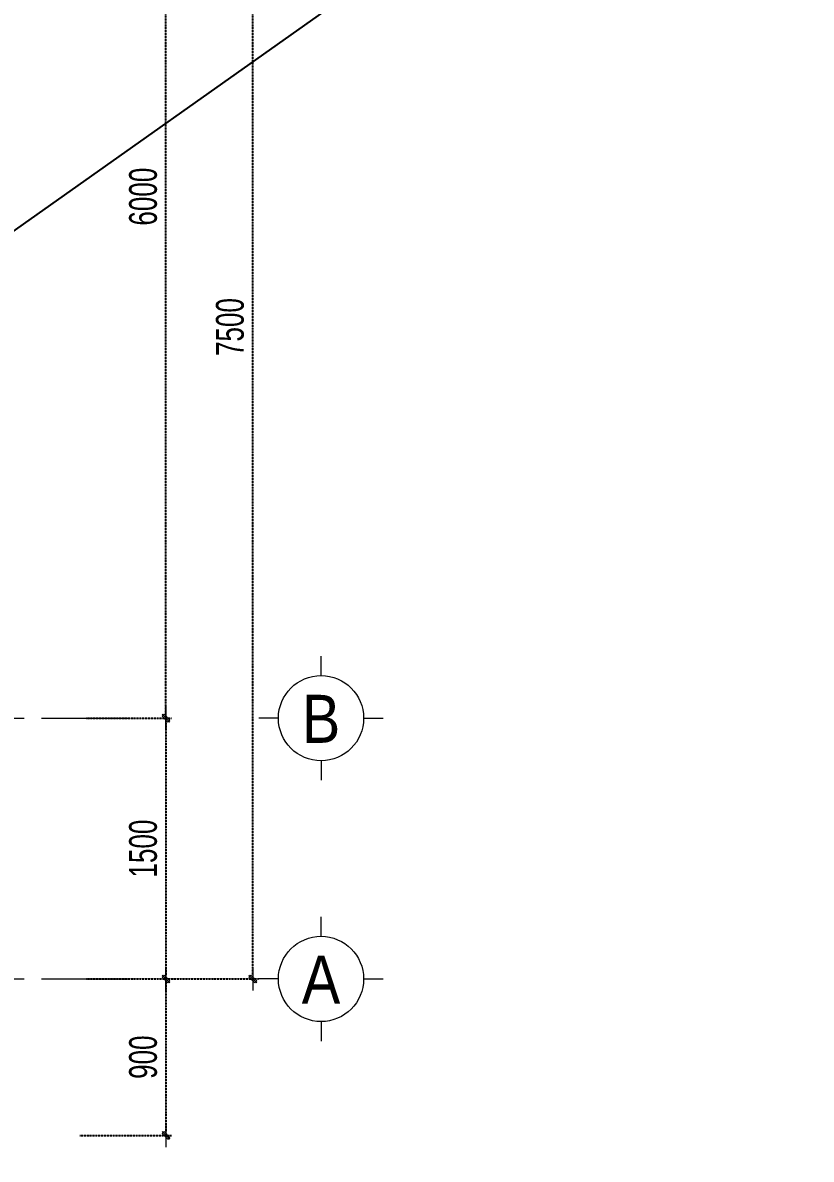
# Model space of a CAD drawing. Header units: millimetres. Extents: x -295047 to 304185, y -728047 to -308748.
# Drawn here: x 1108 to 5647, y -333468 to -326930 of the extents above; entities that cross this region are included whole.
import ezdxf
from ezdxf.enums import TextEntityAlignment as Align

# ---------------------------------------------------------------- set-up
doc = ezdxf.new("R2010")
doc.units = ezdxf.units.MM
doc.header["$MEASUREMENT"] = 0
doc.header["$PDMODE"] = 32
for name, pattern in [('CENTERX2', [4, 2.5, -0.5, 0.5, -0.5]), ('DASHDOT', [1, 0.5, -0.25, 0, -0.25]), ('HIDDEN', [0.375, 0.25, -0.125])]:
    doc.linetypes.add(name, pattern=pattern)
doc.layers.get('Defpoints').update_dxf_attribs({"color": 1})
doc.layers.add('KCS_Plotter', color=11, linetype='Continuous', plot=False)
for name, color, linetype, lineweight in [('LC Dim', 8, 'Continuous', 18), ('LC ISO', 153, 'Continuous', 13), ('LC Net manh', 219, 'Continuous', 5), ('LC Net truc', 79, 'DASHDOT', 13), ('LC Text1', 3, 'Continuous', 20)]:
    doc.layers.add(name, color=color, linetype=linetype, lineweight=lineweight)
doc.styles.add('HOATBIF', font='hoatbif.shx', dxfattribs={"width": 0.7})
doc.styles.add('LC 1', font='VHAVANB.TTF')
doc.dimstyles.new('1-70', dxfattribs={"dimscale": 70, "dimtxt": 2.5, "dimasz": 0.35, "dimexe": 0.5, "dimexo": 0, "dimgap": 0.8, "dimtad": 1, "dimdec": 0, "dimzin": 0, "dimdsep": 46, "dimtxsty": 'HOATBIF', "dimblk1": 'DOT', "dimblk2": 'DOT', "dimsah": 1, "dimcen": -1, "dimdle": 1, "dimclrd": 256, "dimclre": 256, "dimclrt": 4, "dimadec": 3, "dimazin": 2, "dimtfac": 0.333333, "dimtdec": 0, "dimtix": 1, "dimtmove": 2, "dimatfit": 3, "dimldrblk": 'DOT', "dimfxl": 1, "dimtvp": 0.833333, "dimtolj": 1, "dimtzin": 0, "dimarcsym": 0})

# ---------------------------------------------------------------- blocks, each defined once
blk = doc.blocks.new('DOT')
at = {"layer": 'LC Dim'}
blk.add_line((-3, 0), (3, 0), dxfattribs=at)
at = {"layer": 'LC Dim', "color": 4}
blk.add_line((-1, -1), (1, 1), dxfattribs=at)
blk.add_lwpolyline([(0.5, 1), (-1, -0.5), (-0.5, -1), (1, 0.5)], close=True, dxfattribs=at)
blk = doc.blocks.new('*D921')
at = {"layer": 'Defpoints', "color": 0, "linetype": 'HIDDEN', "transparency": 16777216}
for p in [(1473.2, -324930.6), (2432.9, -324930.6), (1473.2, -332430.6)]:
    blk.add_point(p, dxfattribs=at)
at = {"layer": 'LC Dim', "linetype": 'HIDDEN', "lineweight": -2, "transparency": 16777216}
for p, q in [((1473.2, -324930.6), (2464.9, -324930.6)), ((2432.9, -332408.2), (2432.9, -324953)), ((1473.2, -332430.6), (2464.9, -332430.6))]:
    blk.add_line(p, q, dxfattribs=at)
at = {"layer": 'LC Dim', "linetype": 'HIDDEN', "lineweight": -2, "transparency": 16777216, "xscale": 22.4, "yscale": 22.4, "zscale": 22.4}
for p, rotation in [((2432.9, -324930.6), 90), ((2432.9, -332430.6), 270)]:
    blk.add_blockref('DOT', p, dxfattribs=dict(at, rotation=rotation))
at = {"layer": 'LC Dim', "color": 4, "linetype": 'HIDDEN', "transparency": 16777216, "insert": (2301.7, -328680.6), "char_height": 160, "attachment_point": 5, "rotation": 90, "style": 'HOATBIF'}
blk.add_mtext('\\A1;7500', dxfattribs=at)
blk = doc.blocks.new('_Dot')
at = {"color": 0, "linetype": 'ByBlock', "lineweight": -2}
blk.add_line((-0.5, 0), (-1, 0), dxfattribs=at)
at = {"color": 0, "linetype": 'ByBlock', "const_width": 0.5}
blk.add_lwpolyline([(-0.25, 0, 1), (0.25, 0, 1)], format="xyb", close=True, dxfattribs=at)
blk = doc.blocks.new('*D927')
at = {"layer": 'Defpoints', "color": 0, "linetype": 'HIDDEN', "transparency": 16777216}
for p in [(1473.2, -324930.6), (1932.9, -324930.6), (1473.2, -330930.6)]:
    blk.add_point(p, dxfattribs=at)
at = {"layer": 'LC Dim', "linetype": 'HIDDEN', "lineweight": -2, "transparency": 16777216}
for p, q in [((1473.2, -324930.6), (1964.9, -324930.6)), ((1932.9, -330908.2), (1932.9, -324953)), ((1473.2, -330930.6), (1964.9, -330930.6))]:
    blk.add_line(p, q, dxfattribs=at)
at = {"layer": 'LC Dim', "linetype": 'HIDDEN', "lineweight": -2, "transparency": 16777216, "xscale": 22.4, "yscale": 22.4, "zscale": 22.4}
for p, rotation in [((1932.9, -324930.6), 90), ((1932.9, -330930.6), 270)]:
    blk.add_blockref('DOT', p, dxfattribs=dict(at, rotation=rotation))
at = {"layer": 'LC Dim', "color": 4, "linetype": 'HIDDEN', "transparency": 16777216, "insert": (1801.7, -327930.6), "char_height": 160, "attachment_point": 5, "rotation": 90, "style": 'HOATBIF'}
blk.add_mtext('\\A1;6000', dxfattribs=at)
blk = doc.blocks.new('*D928')
at = {"layer": 'Defpoints', "color": 0, "linetype": 'HIDDEN', "transparency": 16777216}
for p in [(1473.2, -330930.6), (1473.2, -332430.6), (1932.9, -332430.6)]:
    blk.add_point(p, dxfattribs=at)
at = {"layer": 'LC Dim', "linetype": 'HIDDEN', "lineweight": -2, "transparency": 16777216}
for p, q in [((1473.2, -330930.6), (1964.9, -330930.6)), ((1932.9, -330953), (1932.9, -332408.2)), ((1473.2, -332430.6), (1964.9, -332430.6))]:
    blk.add_line(p, q, dxfattribs=at)
at = {"layer": 'LC Dim', "linetype": 'HIDDEN', "lineweight": -2, "transparency": 16777216, "xscale": 22.4, "yscale": 22.4, "zscale": 22.4}
for p, rotation in [((1932.9, -330930.6), 90), ((1932.9, -332430.6), 270)]:
    blk.add_blockref('DOT', p, dxfattribs=dict(at, rotation=rotation))
at = {"layer": 'LC Dim', "color": 4, "linetype": 'HIDDEN', "transparency": 16777216, "insert": (1801.7, -331680.6), "char_height": 160, "attachment_point": 5, "rotation": 90, "style": 'HOATBIF'}
blk.add_mtext('\\A1;1500', dxfattribs=at)
blk = doc.blocks.new('*D931')
at = {"layer": 'Defpoints', "color": 0, "linetype": 'HIDDEN', "transparency": 16777216}
for p in [(1473.2, -332430.6), (1437.1, -333330.6), (1932.9, -333330.6)]:
    blk.add_point(p, dxfattribs=at)
at = {"layer": 'LC Dim', "linetype": 'HIDDEN', "lineweight": -2, "transparency": 16777216}
for p, q in [((1473.2, -332430.6), (1964.9, -332430.6)), ((1932.9, -332453), (1932.9, -333308.2)), ((1437.1, -333330.6), (1964.9, -333330.6))]:
    blk.add_line(p, q, dxfattribs=at)
at = {"layer": 'LC Dim', "linetype": 'HIDDEN', "lineweight": -2, "transparency": 16777216, "xscale": 22.4, "yscale": 22.4, "zscale": 22.4}
for p, rotation in [((1932.9, -332430.6), 90), ((1932.9, -333330.6), 270)]:
    blk.add_blockref('DOT', p, dxfattribs=dict(at, rotation=rotation))
at = {"layer": 'LC Dim', "color": 4, "linetype": 'HIDDEN', "transparency": 16777216, "insert": (1801.7, -332880.6), "char_height": 160, "attachment_point": 5, "rotation": 90, "style": 'HOATBIF'}
blk.add_mtext('\\A1;900', dxfattribs=at)
blk = doc.blocks.new('TTRUC')
at = {"layer": 'LC ISO'}
for p, q in [((0, 6.95), (0, 10.13)), ((-6.95, 0), (-10.13, 0)), ((6.95, 0), (10.13, 0)), ((0, -6.95), (0, -10.13))]:
    blk.add_line(p, q, dxfattribs=at)
at = {"layer": 'LC Net manh'}
blk.add_circle((0, 0), 6.95, dxfattribs=at)

msp = doc.modelspace()

# ---------------------------------------------------------------- linework, layer by layer
at = {"layer": 'KCS_Plotter', "ltscale": 2}
msp.add_line((-16695, -340681.5), (10185, -321673.5), dxfattribs=at)
at = {"layer": 'LC Net truc', "linetype": 'CENTERX2', "ltscale": 200}
for p, q in [((-10783.6, -330930.6), (1783, -330930.6)), ((-10783.6, -332430.6), (1783, -332430.6))]:
    msp.add_line(p, q, dxfattribs=at)

# ---------------------------------------------------------------- block references
at = {"layer": 'LC ISO', "xscale": 35.27454594575228, "yscale": 35.27454594575228, "zscale": 35.27454594575228}
for p in [(2825.3, -330930.6), (2825.3, -332430.6)]:
    msp.add_blockref('TTRUC', p, dxfattribs=at)

# ---------------------------------------------------------------- texts
at = {"layer": 'LC Text1', "ltscale": 0.2, "style": 'LC 1', "width": 0.9}
for s, p in [('B', (2825.3, -331155.3)), ('A', (2825.3, -332655.3))]:
    msp.add_text(s, height=276.2, dxfattribs=at).set_placement(p, align=Align.BOTTOM_CENTER)

# ---------------------------------------------------------------- dimensions: what is measured, and where the dimension line sits
at = {"layer": 'LC Dim', "linetype": 'HIDDEN'}
for base, p1, p2, picture, middle in [((2432.9, -324930.6), (1473.2, -332430.6), (1473.2, -324930.6), '*D921', (2301.7, -328680.6)), ((1932.9, -324930.6), (1473.2, -330930.6), (1473.2, -324930.6), '*D927', (1801.7, -327930.6)), ((1932.9, -332430.6), (1473.2, -330930.6), (1473.2, -332430.6), '*D928', (1801.7, -331680.6)), ((1932.9, -333330.6), (1473.2, -332430.6), (1437.1, -333330.6), '*D931', (1801.7, -332880.6))]:
    dim = msp.add_linear_dim(base=base, p1=p1, p2=p2, angle=90, dimstyle='1-70', override={"dimscale": 64}, dxfattribs=at)
    dim.commit()
    dim.dimension.update_dxf_attribs({"geometry": picture, "text_midpoint": middle})

doc.saveas('drawing.dxf')
